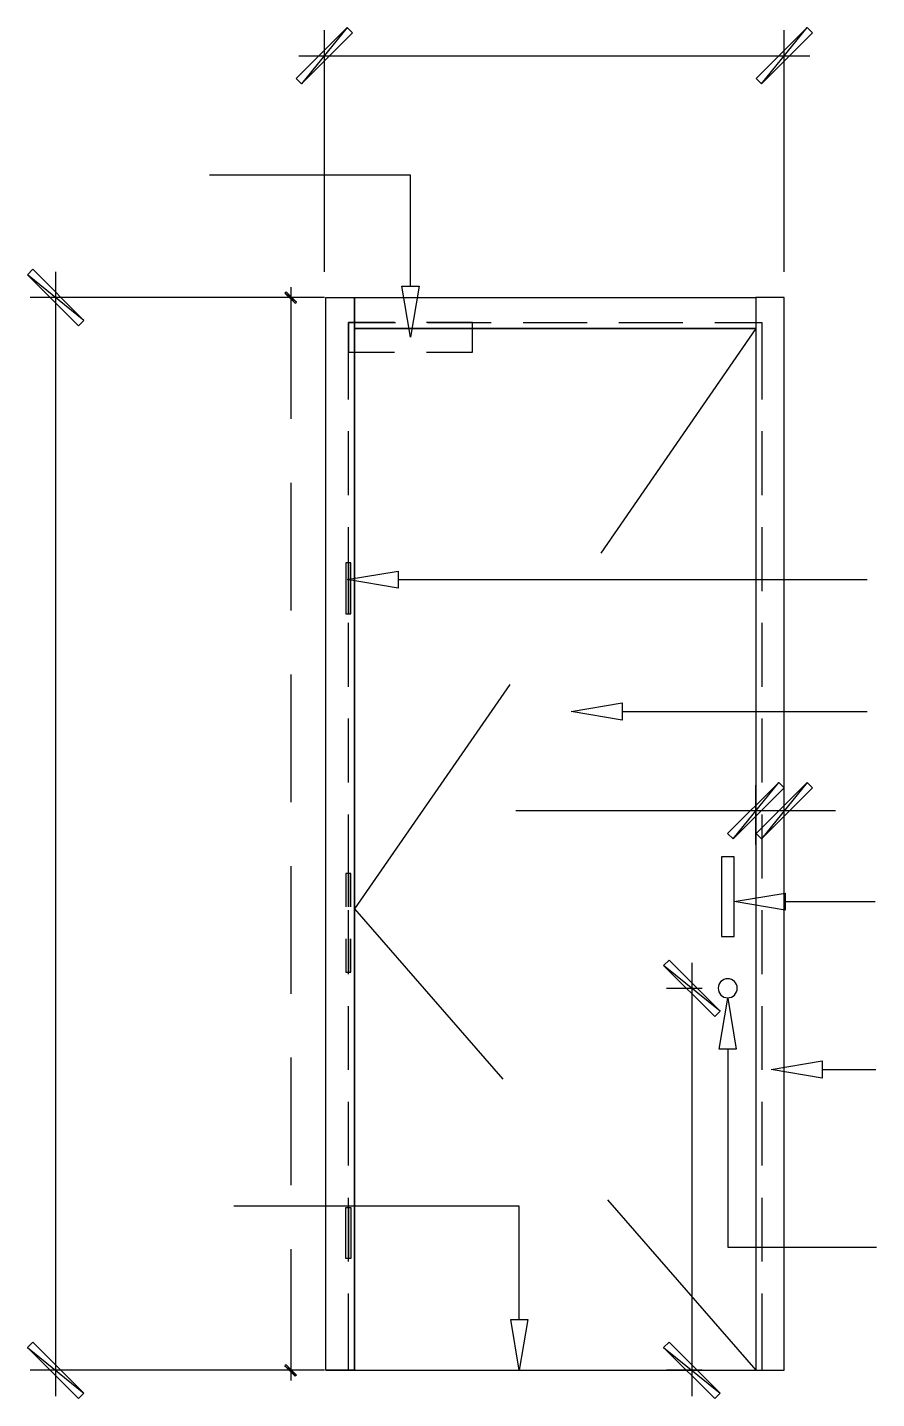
# Model space of a CAD drawing. Header units: millimetres. Extents: x 10 to 831, y 7 to 587.
# Drawn here: x 203.4 to 235.8, y 489.5 to 541.9 of the extents above; entities that cross this region are included whole.
import ezdxf

# ---------------------------------------------------------------- set-up
doc = ezdxf.new("R2010")
doc.units = ezdxf.units.MM
doc.layers.get('0').update_dxf_attribs({"linetype": 'CONTINUOUS'})

msp = doc.modelspace()

# ---------------------------------------------------------------- linework, layer by layer
at = {"color": 0}
for p, q in [((213.659, 539.905), (215.617, 541.853)), ((215.617, 541.853), (213.872, 539.694)), ((215.617, 541.853), (213.872, 539.694)), ((215.617, 541.853), (213.872, 539.694)), ((215.617, 541.853), (213.872, 539.694)), ((215.819, 541.651), (215.617, 541.853)), ((215.819, 541.651), (215.617, 541.853)), ((233.197, 541.853), (231.239, 539.905)), ((233.197, 541.853), (231.239, 539.905)), ((231.45, 539.694), (233.197, 541.853)), ((231.45, 539.694), (233.197, 541.853)), ((231.45, 539.694), (233.197, 541.853)), ((231.45, 539.694), (233.197, 541.853)), ((233.197, 541.853), (233.398, 541.651)), ((233.197, 541.853), (233.398, 541.651)), ((213.872, 539.694), (215.819, 541.651)), ((213.872, 539.694), (215.819, 541.651)), ((214.74, 532.507), (214.74, 541.747)), ((233.398, 541.651), (231.45, 539.694)), ((232.318, 532.507), (232.318, 541.747)), ((213.765, 540.773), (233.292, 540.773)), ((213.872, 539.694), (213.659, 539.905)), ((213.872, 539.694), (213.659, 539.905)), ((231.239, 539.905), (231.45, 539.694)), ((231.239, 539.905), (231.45, 539.694)), ((218.03, 536.201), (210.358, 536.201)), ((218.03, 531.968), (218.03, 536.201)), ((203.394, 532.402), (203.595, 532.613)), ((203.394, 532.402), (203.595, 532.613)), ((205.554, 530.655), (203.394, 532.402)), ((203.394, 532.402), (205.341, 530.454)), ((205.554, 530.655), (203.394, 532.402)), ((205.554, 530.655), (203.394, 532.402)), ((203.394, 532.402), (205.341, 530.454)), ((205.554, 530.655), (203.394, 532.402)), ((203.595, 532.613), (205.554, 530.655)), ((204.473, 532.507), (204.473, 489.55)), ((213.458, 531.925), (213.458, 526.898)), ((218.03, 530.01), (217.702, 531.968)), ((218.03, 530.01), (217.702, 531.968)), ((217.702, 531.968), (218.359, 531.968)), ((218.359, 531.968), (218.03, 530.01)), ((218.359, 531.968), (218.03, 530.01)), ((213.829, 531.534), (203.501, 531.534)), ((214.74, 531.534), (213.067, 531.534)), ((213.236, 531.703), (213.279, 531.745)), ((213.236, 531.703), (213.279, 531.745)), ((213.67, 531.354), (213.236, 531.703)), ((213.236, 531.703), (213.628, 531.312)), ((213.67, 531.354), (213.236, 531.703)), ((213.67, 531.354), (213.236, 531.703)), ((213.236, 531.703), (213.628, 531.312)), ((213.67, 531.354), (213.236, 531.703)), ((213.279, 531.745), (213.67, 531.354)), ((213.628, 531.312), (213.67, 531.354)), ((213.628, 531.312), (213.67, 531.354)), ((214.803, 490.534), (214.803, 531.534)), ((214.803, 531.534), (215.893, 531.534)), ((215.893, 531.534), (215.893, 490.534)), ((215.893, 531.534), (231.228, 531.534)), ((215.893, 530.348), (215.893, 531.534)), ((231.228, 531.534), (231.228, 530.348)), ((232.318, 531.534), (231.228, 531.534)), ((231.228, 531.534), (231.228, 490.534)), ((232.318, 490.534), (232.318, 531.534)), ((205.341, 530.454), (205.554, 530.655)), ((205.341, 530.454), (205.554, 530.655)), ((215.893, 490.534), (215.893, 530.348)), ((215.893, 530.348), (231.228, 530.348)), ((231.228, 530.348), (215.893, 530.348)), ((231.228, 530.348), (231.228, 490.534)), ((213.458, 524.454), (213.458, 519.575)), ((215.617, 520.749), (217.565, 521.077)), ((215.617, 520.749), (217.565, 521.077)), ((217.565, 521.077), (217.565, 520.421)), ((217.565, 520.421), (215.617, 520.749)), ((217.565, 520.421), (215.617, 520.749)), ((217.565, 520.749), (235.483, 520.749)), ((213.458, 517.13), (213.458, 512.251)), ((224.169, 515.712), (226.126, 516.04)), ((224.169, 515.712), (226.126, 516.04)), ((226.126, 515.384), (224.169, 515.712)), ((226.126, 515.384), (224.169, 515.712)), ((226.126, 516.04), (226.126, 515.384)), ((226.126, 515.712), (235.483, 515.712)), ((232.107, 513.002), (230.149, 511.044)), ((232.107, 513.002), (230.149, 511.044)), ((230.36, 510.843), (232.107, 513.002)), ((230.36, 510.843), (232.107, 513.002)), ((230.36, 510.843), (232.107, 513.002)), ((230.36, 510.843), (232.107, 513.002)), ((231.239, 511.044), (233.197, 513.002)), ((233.197, 513.002), (231.45, 510.843)), ((233.197, 513.002), (231.45, 510.843)), ((233.197, 513.002), (231.45, 510.843)), ((233.197, 513.002), (231.45, 510.843)), ((232.107, 513.002), (232.308, 512.791)), ((232.107, 513.002), (232.308, 512.791)), ((233.398, 512.791), (233.197, 513.002)), ((233.398, 512.791), (233.197, 513.002)), ((232.308, 512.791), (230.36, 510.843)), ((231.228, 510.632), (231.228, 512.897)), ((231.45, 510.843), (233.398, 512.791)), ((231.45, 510.843), (233.398, 512.791)), ((232.318, 510.632), (232.318, 512.897)), ((222.053, 511.923), (232.318, 511.923)), ((232.318, 511.923), (234.276, 511.923)), ((230.149, 511.044), (230.36, 510.843)), ((230.149, 511.044), (230.36, 510.843)), ((231.45, 510.843), (231.239, 511.044)), ((231.45, 510.843), (231.239, 511.044)), ((230.402, 510.155), (229.916, 510.155)), ((229.916, 510.155), (229.916, 507.118)), ((230.402, 507.118), (230.402, 510.155)), ((213.458, 509.806), (213.458, 504.927)), ((230.402, 508.452), (232.35, 508.769)), ((230.402, 508.452), (232.35, 508.769)), ((232.35, 508.123), (230.402, 508.452)), ((232.35, 508.123), (230.402, 508.452)), ((232.35, 508.769), (232.35, 508.123)), ((232.35, 508.452), (235.789, 508.452)), ((229.916, 507.118), (230.402, 507.118)), ((227.704, 506.007), (227.915, 506.208)), ((227.704, 506.007), (227.915, 506.208)), ((227.915, 506.208), (229.862, 504.261)), ((229.862, 504.261), (227.704, 506.007)), ((227.704, 506.007), (229.663, 504.049)), ((229.862, 504.261), (227.704, 506.007)), ((229.862, 504.261), (227.704, 506.007)), ((227.704, 506.007), (229.663, 504.049)), ((229.862, 504.261), (227.704, 506.007)), ((228.783, 506.102), (228.783, 489.55)), ((229.175, 505.128), (227.81, 505.128)), ((229.83, 502.811), (230.16, 504.758)), ((229.83, 502.811), (230.16, 504.758)), ((230.16, 504.758), (230.477, 502.811)), ((230.16, 504.758), (230.477, 502.811)), ((229.663, 504.049), (229.862, 504.261)), ((229.663, 504.049), (229.862, 504.261)), ((230.477, 502.811), (229.83, 502.811)), ((230.16, 502.811), (230.16, 495.244)), ((213.458, 502.493), (213.458, 497.604)), ((231.821, 502.027), (233.767, 502.356)), ((231.821, 502.027), (233.767, 502.356)), ((233.767, 501.699), (231.821, 502.027)), ((233.767, 501.699), (231.821, 502.027)), ((233.767, 502.356), (233.767, 501.699)), ((233.767, 502.027), (235.821, 502.027)), ((222.189, 496.81), (211.278, 496.81)), ((222.189, 492.481), (222.189, 496.81)), ((230.16, 495.244), (235.843, 495.244)), ((213.458, 495.169), (213.458, 490.142)), ((222.189, 490.534), (221.861, 492.481)), ((222.189, 490.534), (221.861, 492.481)), ((221.861, 492.481), (222.519, 492.481)), ((222.519, 492.481), (222.189, 490.534)), ((222.519, 492.481), (222.189, 490.534)), ((203.595, 491.613), (203.394, 491.402)), ((203.595, 491.613), (203.394, 491.402)), ((205.554, 489.656), (203.595, 491.613)), ((205.554, 489.656), (203.595, 491.613)), ((227.915, 491.613), (227.704, 491.402)), ((227.915, 491.613), (227.704, 491.402)), ((229.862, 489.656), (227.915, 491.613)), ((229.862, 489.656), (227.915, 491.613)), ((203.394, 491.402), (205.554, 489.656)), ((203.394, 491.402), (205.554, 489.656)), ((203.394, 491.402), (205.554, 489.656)), ((203.394, 491.402), (205.554, 489.656)), ((205.341, 489.454), (203.394, 491.402)), ((227.704, 491.402), (229.862, 489.656)), ((227.704, 491.402), (229.862, 489.656)), ((227.704, 491.402), (229.862, 489.656)), ((227.704, 491.402), (229.862, 489.656)), ((229.663, 489.454), (227.704, 491.402)), ((213.765, 490.534), (203.501, 490.534)), ((214.74, 490.534), (213.067, 490.534)), ((213.279, 490.746), (213.236, 490.703)), ((213.279, 490.746), (213.236, 490.703)), ((213.236, 490.703), (213.67, 490.354)), ((213.236, 490.703), (213.67, 490.354)), ((213.236, 490.703), (213.67, 490.354)), ((213.236, 490.703), (213.67, 490.354)), ((213.628, 490.312), (213.236, 490.703)), ((213.67, 490.354), (213.279, 490.746)), ((213.67, 490.354), (213.279, 490.746)), ((215.893, 490.534), (214.803, 490.534)), ((214.803, 490.534), (232.318, 490.534)), ((229.175, 490.534), (227.81, 490.534)), ((231.228, 490.534), (232.318, 490.534)), ((213.67, 490.354), (213.628, 490.312)), ((213.67, 490.354), (213.628, 490.312)), ((205.554, 489.656), (205.341, 489.454)), ((205.554, 489.656), (205.341, 489.454)), ((229.862, 489.656), (229.663, 489.454)), ((229.862, 489.656), (229.663, 489.454))]:
    msp.add_line(p, q, dxfattribs=at)
at = {"color": 9}
for p, q in [((215.66, 527.639), (215.66, 530.581)), ((215.66, 530.581), (217.46, 530.581)), ((215.66, 530.581), (215.66, 529.449)), ((217.417, 530.581), (215.66, 530.581)), ((220.402, 530.581), (218.645, 530.581)), ((218.677, 530.581), (221.121, 530.581)), ((220.402, 529.449), (220.402, 530.581)), ((222.338, 530.581), (224.783, 530.581)), ((231.228, 530.348), (225.301, 521.765)), ((226, 530.581), (228.444, 530.581)), ((229.663, 530.581), (231.461, 530.581)), ((231.461, 530.581), (231.461, 527.639)), ((215.66, 529.449), (217.417, 529.449)), ((218.645, 529.449), (220.402, 529.449)), ((215.66, 523.977), (215.66, 526.422)), ((231.461, 526.422), (231.461, 523.977)), ((215.66, 520.315), (215.66, 522.76)), ((231.461, 522.76), (231.461, 520.315)), ((215.66, 521.395), (215.565, 521.395)), ((215.565, 521.395), (215.565, 519.448)), ((215.755, 521.395), (215.66, 521.395)), ((215.66, 521.395), (215.66, 519.448)), ((215.66, 519.448), (215.66, 521.395)), ((215.755, 519.448), (215.755, 521.395)), ((215.565, 519.448), (215.66, 519.448)), ((215.66, 519.448), (215.755, 519.448)), ((215.66, 516.654), (215.66, 519.098)), ((231.461, 519.098), (231.461, 516.654)), ((221.83, 516.749), (215.893, 508.176)), ((215.66, 512.992), (215.66, 515.437)), ((231.461, 515.437), (231.461, 512.992)), ((215.66, 509.33), (215.66, 511.775)), ((231.461, 511.775), (231.461, 509.33)), ((215.66, 509.52), (215.565, 509.52)), ((215.565, 509.52), (215.565, 508.24)), ((215.755, 509.52), (215.66, 509.52)), ((215.66, 509.52), (215.66, 508.24)), ((215.66, 508.24), (215.66, 509.52)), ((215.755, 508.24), (215.755, 509.52)), ((215.66, 505.668), (215.66, 508.113)), ((215.893, 508.176), (221.565, 501.657)), ((231.461, 508.113), (231.461, 505.668)), ((215.565, 507.023), (215.565, 505.753)), ((215.66, 507.023), (215.66, 505.753)), ((215.66, 505.753), (215.66, 507.023)), ((215.755, 505.753), (215.755, 507.023)), ((215.565, 505.753), (215.66, 505.753)), ((215.66, 505.753), (215.755, 505.753)), ((215.66, 502.017), (215.66, 504.451)), ((231.461, 504.451), (231.461, 502.017)), ((215.66, 498.355), (215.66, 500.789)), ((231.461, 500.789), (231.461, 498.355)), ((215.565, 494.81), (215.565, 496.757)), ((215.565, 496.757), (215.66, 496.757)), ((215.66, 494.693), (215.66, 497.127)), ((215.66, 494.81), (215.66, 496.757)), ((215.66, 496.757), (215.755, 496.757)), ((215.66, 496.757), (215.66, 494.81)), ((215.755, 496.757), (215.755, 494.81)), ((225.565, 497.053), (231.228, 490.534)), ((231.461, 497.127), (231.461, 494.693)), ((215.66, 494.81), (215.565, 494.81)), ((215.755, 494.81), (215.66, 494.81)), ((215.66, 490.534), (215.66, 493.466)), ((231.461, 493.466), (231.461, 490.534))]:
    msp.add_line(p, q, dxfattribs=at)
at = {"color": 0}
for points in [[(230.154, 505.499), (229.953, 505.499), (229.789, 505.337), (229.789, 505.135)], [(229.789, 505.135), (229.789, 504.931), (229.953, 504.769), (230.154, 504.769)], [(230.519, 505.135), (230.519, 505.337), (230.356, 505.499), (230.154, 505.499)], [(230.154, 504.769), (230.356, 504.769), (230.519, 504.931), (230.519, 505.135)]]:
    msp.add_open_spline(points, degree=3, dxfattribs=at)

doc.saveas('drawing.dxf')
